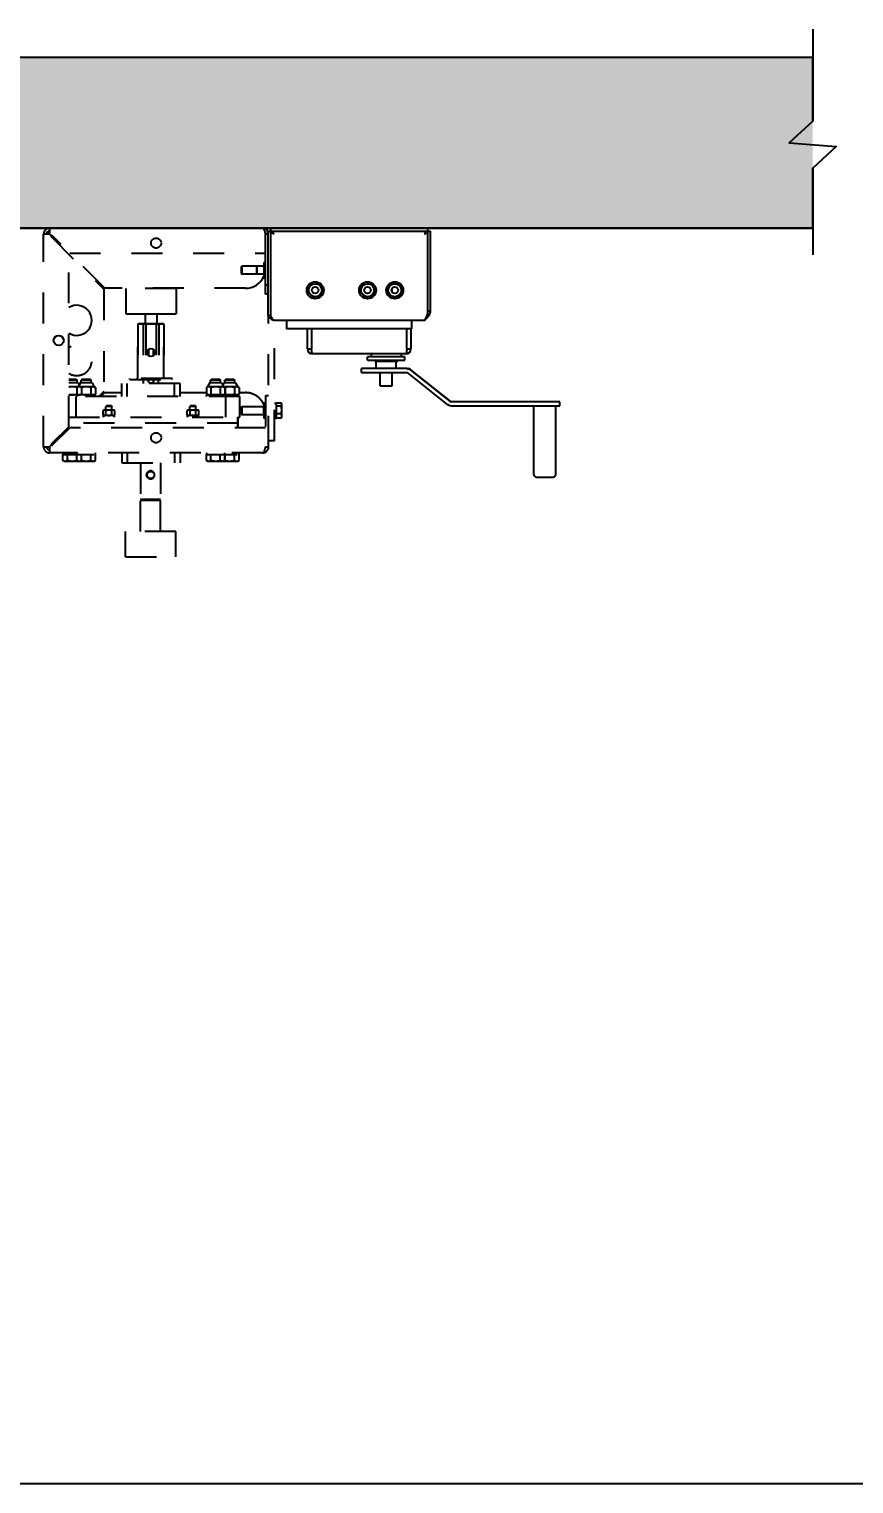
# Model space of a CAD drawing. Header units: millimetres. Extents: x 11802 to 19889, y -472 to 9054.
# Drawn here: x 14244 to 15066, y -472 to 978 of the extents above; entities that cross this region are included whole.
import ezdxf

# ---------------------------------------------------------------- set-up
doc = ezdxf.new("R2010")
doc.units = ezdxf.units.MM
doc.header["$LTSCALE"] = 307.34
doc.header["$PDMODE"] = 3
doc.header["$PDSIZE"] = 8
doc.linetypes.add('DOT', pattern=[0.2, 0.1, -0.1])
doc.layers.get('0').update_dxf_attribs({"linetype": 'CONTINUOUS'})
doc.layers.get('Defpoints').update_dxf_attribs({"linetype": 'CONTINUOUS'})
doc.styles.get("Standard").update_dxf_attribs({"font": 'calibri.ttf'})
doc.dimstyles.get("Standard").update_dxf_attribs({"dimtxt": 35, "dimasz": 35, "dimexe": 1.5, "dimexo": 1, "dimtad": 1, "dimdsep": 46, "dimtxsty": 'Standard', "dimblk": '_FILLED', "dimblk1": '_FILLED', "dimblk2": '_FILLED', "dimcen": 0.09, "dimazin": 2, "dimtol": 1, "dimtp": 0.01, "dimtm": 0.01, "dimtfac": 1, "dimtofl": 0, "dimtmove": 0, "dimatfit": 3, "dimldrblk": '_FILLED', "dimfxl": 1, "dimtolj": 1, "dimarcsym": 0})

# ---------------------------------------------------------------- blocks, each defined once
blk = doc.blocks.new('_FILLED')
at = {"color": 0, "linetype": 'ByBlock'}
blk.add_solid([(0, 0), (-1, 0.214), (-1, -0.214)], dxfattribs=at)
blk = doc.blocks.new('*D386')
at = {"color": 0, "linetype": 'Continuous', "lineweight": -2}
for p, q in [((15023.6, 779.7), (14180.6, 779.7)), ((14182.1, 729.7), (14182.1, 563.8)), ((14182.1, -34.8), (14182.1, 515.9)), ((14061.6, -84.8), (14183.6, -84.8))]:
    blk.add_line(p, q, dxfattribs=at)
at = {"layer": 'Defpoints', "color": 0}
for p in [(15024.6, 779.7), (14060.6, -84.8), (14182.1, -84.8)]:
    blk.add_point(p, dxfattribs=at)
at = {"color": 0, "linetype": 'ByBlock', "lineweight": -2, "xscale": 50, "yscale": 50, "zscale": 50}
for p, rotation in [((14182.1, 779.7), 90), ((14182.1, -84.8), 270)]:
    blk.add_blockref('_FILLED', p, dxfattribs=dict(at, rotation=rotation))
at = {"color": 0, "lineweight": 30, "insert": (14182.1, 563.1), "char_height": 35, "attachment_point": 2, "line_spacing_factor": 0.9}
blk.add_mtext('\\A1;\\A1;864', dxfattribs=at)

msp = doc.modelspace()

# ---------------------------------------------------------------- hatches: boundary and pattern name
h = msp.add_hatch()
h.set_pattern_fill('AR-SAND', color=256)
h.set_pattern_definition([(37.5, (5649.886, 449.44), (-1.60003, 48.94132), [0, -38.608, 0, -43.18, 0, -41.275]), (7.5, (5649.886, 449.44), (44.95233, 71.6825), [0, -20.828, 0, -34.798, 0, -13.335]), (327.5, (5618.644, 449.44), (79.09924, 0.14372), [0, -12.7, 0, -45.72, 0, -59.69]), (317.5, (5618.644, 449.44), (76.35565, 22.29293), [0, -6.35, 0, -29.972, 0, -34.29])])
edge = h.paths.add_edge_path()
edge.add_line((12455.10362, 779.67074), (15024.60362, 779.67074))
edge.add_line((15024.60362, 779.67074), (15024.60362, 949.67074))
edge.add_line((12455.10362, 949.67074), (12455.10362, 779.67074))
edge.add_line((15024.60362, 949.67074), (12455.10362, 949.67074))

# ---------------------------------------------------------------- linework, layer by layer
for p, q in [((15024.60362, 977.88925), (15024.60362, 907.88925)), ((15024.60362, 949.67074), (12024.60362, 949.67074)), ((15024.60362, 886.2299), (15024.60362, 949.67074)), ((15024.60362, 779.67074), (15024.60362, 839.2299)), ((19888.68567, -471.66905), (11802.35885, -471.66905))]:
    msp.add_line(p, q)
at = {"linetype": 'ByBlock'}
msp.add_line((15024.60362, 839.2299), (15024.60362, 779.67074), dxfattribs=at)
at = {"linetype": 'Continuous'}
for p, q in [((15024.60362, 779.67074), (12024.60362, 779.67074)), ((15024.60362, 779.67074), (12025.60362, 779.67074)), ((12150.60362, 779.67074), (15023.60362, 779.67074)), ((14264.892, 773.67074), (14258.892, 773.67074)), ((14262.07556, 774.67074), (14264.892, 774.67074)), ((14264.892, 779.67074), (14264.892, 773.67074)), ((14264.892, 773.67074), (14266.71906, 771.84368)), ((14482.20362, 773.67074), (14479.892, 773.67074)), ((14479.892, 713.62116), (14479.892, 773.67074)), ((14482.20362, 776.67074), (14644.20362, 776.67074)), ((14482.20362, 776.67074), (14482.20362, 692.63227)), ((14485.20362, 692.63227), (14485.20362, 779.67074)), ((14641.20362, 779.67074), (14641.20362, 697.05255)), ((14644.20362, 697.05255), (14644.20362, 776.67074)), ((14455.692, 741.07074), (14456.292, 741.67074)), ((14455.692, 741.07074), (14455.692, 734.27074)), ((14478.092, 741.67074), (14456.292, 741.67074)), ((14456.292, 741.67074), (14456.292, 733.67074)), ((14470.692, 741.07074), (14471.292, 741.67074)), ((14470.692, 741.07074), (14470.692, 734.27074)), ((14471.292, 741.67074), (14471.292, 733.67074)), ((14478.092, 745.17074), (14479.892, 745.17074)), ((14478.092, 745.17074), (14478.092, 730.17074)), ((14455.692, 734.27074), (14456.292, 733.67074)), ((14478.092, 733.67074), (14456.292, 733.67074)), ((14470.692, 734.27074), (14471.292, 733.67074)), ((14478.092, 730.17074), (14479.892, 730.17074)), ((14602.00362, 721.42351), (14608.50362, 725.17629)), ((14608.50362, 725.17629), (14615.00362, 721.42351)), ((14482.20362, 722.67074), (14479.892, 722.67074)), ((14482.20362, 713.62116), (14479.892, 713.62116)), ((14521.82885, 716.99167), (14524.97814, 723.80454)), ((14526.15433, 710.85786), (14521.82885, 716.99167)), ((14524.97814, 723.80454), (14532.45291, 724.48361)), ((14533.6291, 711.53693), (14526.15433, 710.85786)), ((14532.45291, 724.48361), (14536.77839, 718.34981)), ((14536.77839, 718.34981), (14533.6291, 711.53693)), ((14573.94306, 716.99167), (14577.09235, 723.80454)), ((14578.26853, 710.85786), (14573.94306, 716.99167)), ((14577.09235, 723.80454), (14584.56712, 724.48361)), ((14585.7433, 711.53693), (14578.26853, 710.85786)), ((14584.56712, 724.48361), (14588.8926, 718.34981)), ((14588.8926, 718.34981), (14585.7433, 711.53693)), ((14602.00362, 713.91796), (14602.00362, 721.42351)), ((14608.50362, 710.16518), (14602.00362, 713.91796)), ((14605.95362, 715.5544), (14605.95362, 719.78694)), ((14615.00362, 713.91796), (14608.50362, 710.16518)), ((14615.00362, 721.42351), (14615.00362, 713.91796)), ((14641.20362, 697.05255), (14644.20362, 697.05255)), ((14340.72844, 694.27074), (14390.72844, 694.27074)), ((14353.22844, 684.27074), (14352.72844, 683.77074)), ((14378.72844, 683.77074), (14352.72844, 683.77074)), ((14353.30509, 684.27074), (14352.82027, 683.77074)), ((14378.22844, 684.27074), (14353.22844, 684.27074)), ((14359.97844, 694.27074), (14359.97844, 684.27074)), ((14371.47844, 694.27074), (14371.47844, 684.27074)), ((14378.1518, 684.27074), (14378.63662, 683.77074)), ((14378.22844, 684.27074), (14378.72844, 683.77074)), ((14482.20362, 692.63227), (14485.20362, 692.63227)), ((14638.20362, 687.67074), (14488.20362, 687.67074)), ((14500.80362, 687.67074), (14500.80362, 679.17074)), ((14625.60362, 679.17074), (14625.60362, 687.67074)), ((14625.60362, 679.17074), (14500.80362, 679.17074)), ((14521.60362, 659.17074), (14521.60362, 679.17074)), ((14525.60645, 679.17074), (14525.60645, 659.17074)), ((14620.60079, 659.17074), (14620.60079, 679.17074)), ((14624.60362, 679.17074), (14624.60362, 659.17074)), ((14363.2424, 658.78235), (14363.2424, 652.56)), ((14363.24714, 652.55655), (14363.24714, 658.78577)), ((14368.24713, 652.5827), (14368.24713, 658.75772)), ((14521.60362, 659.17074), (14525.60362, 659.17074)), ((14525.61156, 659.13083), (14525.60645, 659.17074)), ((14619.60362, 654.17074), (14526.60362, 654.17074)), ((14584.95362, 654.17074), (14584.95362, 651.17074)), ((14614.95362, 654.17074), (14614.95362, 651.17074)), ((14620.60079, 659.17074), (14620.59572, 659.1308)), ((14620.60362, 659.17074), (14624.60362, 659.17074)), ((14620.74942, 639.57074), (14575.34116, 639.57074)), ((14575.34116, 635.57074), (14575.34116, 639.57074)), ((14618.45362, 651.17074), (14581.45362, 651.17074)), ((14581.45362, 648.17074), (14581.45362, 651.17074)), ((14581.45362, 648.17074), (14618.45362, 648.17074)), ((14588.56996, 646.97074), (14588.56996, 648.17074)), ((14588.56996, 646.97074), (14598.48798, 646.97074)), ((14609.95362, 646.57074), (14589.95362, 646.57074)), ((14589.95362, 639.57074), (14589.95362, 646.57074)), ((14590.45362, 646.57074), (14590.45362, 646.97074)), ((14594.32143, 646.97074), (14594.32143, 648.17074)), ((14598.07973, 648.17074), (14598.07973, 646.97074)), ((14598.48798, 646.97074), (14598.48798, 648.17074)), ((14599.0745, 646.97074), (14599.0745, 648.17074)), ((14599.0745, 646.97074), (14611.46996, 646.97074)), ((14609.45362, 646.57074), (14609.45362, 646.97074)), ((14609.95362, 639.57074), (14609.95362, 646.57074)), ((14611.46996, 646.97074), (14611.46996, 648.17074)), ((14618.45362, 648.17074), (14618.45362, 651.17074)), ((14623.86179, 638.48327), (14663.68387, 606.78823)), ((14664.38218, 606.78823), (14624.5601, 638.48327)), ((14575.34116, 635.57074), (14620.74942, 635.57074)), ((14593.95362, 622.57074), (14593.95362, 635.57074)), ((14605.95362, 622.57074), (14605.95362, 635.57074)), ((14661.19398, 603.6582), (14621.37189, 635.35324)), ((14593.95362, 622.57074), (14605.95362, 622.57074)), ((14772.8837, 606.57074), (14664.30634, 606.57074)), ((14664.30634, 602.57074), (14772.8837, 602.57074)), ((14746.8837, 534.17074), (14746.8837, 602.57074)), ((14768.8837, 534.17074), (14768.8837, 602.57074)), ((14772.8837, 602.57074), (14772.8837, 606.57074)), ((14749.4837, 531.57074), (14766.2837, 531.57074))]:
    msp.add_line(p, q, dxfattribs=at)
at = {"linetype": 'DOT'}
for p, q in [((14258.892, 561.67074), (14258.892, 773.67074)), ((14266.71906, 770.78302), (14318.892, 718.61008)), ((14319.95266, 719.67074), (14267.77972, 771.84368)), ((14284.95266, 754.67074), (14479.892, 754.67074)), ((14283.892, 581.7314), (14283.892, 753.61008)), ((14318.892, 718.61008), (14318.892, 616.7314)), ((14459.892, 719.67074), (14319.95266, 719.67074)), ((14390.72844, 719.27074), (14340.72844, 719.27074)), ((14340.72844, 719.27074), (14340.72844, 694.27074)), ((14390.72844, 719.27074), (14390.72844, 694.27074)), ((14352.72844, 630.17074), (14352.72844, 683.77074)), ((14352.82027, 683.77074), (14352.82027, 630.17074)), ((14357.93862, 683.77074), (14357.93862, 630.17074)), ((14360.6101, 683.77074), (14360.6101, 630.17074)), ((14370.84679, 683.77074), (14370.84679, 630.17074)), ((14373.51827, 683.77074), (14373.51827, 630.17074)), ((14378.63662, 683.77074), (14378.63662, 630.17074)), ((14378.72844, 630.17074), (14378.72844, 683.77074)), ((14482.892, 561.67074), (14482.892, 691.13772)), ((14488.892, 567.67074), (14488.892, 687.67074)), ((14291.63476, 628.87074), (14283.892, 628.87074)), ((14292.38476, 628.12074), (14283.892, 628.12074)), ((14293.13309, 625.37074), (14283.892, 625.37074)), ((14291.63476, 628.87074), (14292.38476, 628.12074)), ((14292.38476, 625.37074), (14292.38476, 628.12074)), ((14293.13309, 625.37074), (14294.36604, 623.23521)), ((14295.59899, 625.37074), (14293.34732, 621.47074)), ((14307.09565, 625.37074), (14295.59899, 625.37074)), ((14297.09732, 628.87074), (14296.34732, 628.12074)), ((14306.34732, 628.12074), (14296.34732, 628.12074)), ((14296.34732, 625.37074), (14296.34732, 628.12074)), ((14305.59732, 628.87074), (14297.09732, 628.87074)), ((14305.59732, 628.87074), (14306.34732, 628.12074)), ((14306.34732, 625.37074), (14306.34732, 628.12074)), ((14307.09565, 625.37074), (14309.34732, 621.47074)), ((14394.84147, 624.67074), (14336.84148, 624.67074)), ((14336.84148, 611.67074), (14336.84148, 624.67074)), ((14342.22845, 611.67074), (14342.22845, 624.67074)), ((14386.72844, 629.87074), (14344.72844, 629.87074)), ((14344.72844, 628.67074), (14344.72844, 629.87074)), ((14344.72844, 628.67074), (14386.72844, 628.67074)), ((14352.82027, 630.17074), (14351.92977, 630.17074)), ((14351.92977, 629.87074), (14351.92977, 630.17074)), ((14357.93862, 630.17074), (14360.6101, 630.17074)), ((14358.22844, 624.67074), (14358.22844, 628.67074)), ((14358.82911, 629.87074), (14358.82911, 630.17074)), ((14363.2424, 628.67074), (14363.2424, 627.47074)), ((14368.23726, 627.47074), (14368.23726, 628.67074)), ((14368.24239, 627.47074), (14368.24239, 628.67074)), ((14370.84679, 630.17074), (14373.51827, 630.17074)), ((14372.62778, 629.87074), (14372.62778, 630.17074)), ((14373.22844, 624.67074), (14373.22844, 628.67074)), ((14379.52712, 630.17074), (14378.63662, 630.17074)), ((14379.52712, 629.87074), (14379.52712, 630.17074)), ((14386.72844, 628.67074), (14386.72844, 629.87074)), ((14389.22844, 611.67074), (14389.22844, 624.67074)), ((14394.84147, 611.67074), (14394.84147, 624.67074)), ((14424.395, 625.37074), (14422.14333, 621.47074)), ((14435.89167, 625.37074), (14424.395, 625.37074)), ((14425.89333, 628.87074), (14425.14333, 628.12074)), ((14435.14333, 628.12074), (14425.14333, 628.12074)), ((14425.14333, 625.37074), (14425.14333, 628.12074)), ((14434.39333, 628.87074), (14425.89333, 628.87074)), ((14434.39333, 628.87074), (14435.14333, 628.12074)), ((14435.14333, 625.37074), (14435.14333, 628.12074)), ((14435.89167, 625.37074), (14438.14333, 621.47074)), ((14438.43243, 625.37074), (14437.16205, 623.17037)), ((14449.92909, 625.37074), (14438.43243, 625.37074)), ((14439.93076, 628.87074), (14439.18076, 628.12074)), ((14449.18076, 628.12074), (14439.18076, 628.12074)), ((14439.18076, 625.37074), (14439.18076, 628.12074)), ((14448.43076, 628.87074), (14439.93076, 628.87074)), ((14448.43076, 628.87074), (14449.18076, 628.12074)), ((14449.18076, 625.37074), (14449.18076, 628.12074)), ((14449.92909, 625.37074), (14452.18076, 621.47074)), ((14309.34732, 621.47074), (14283.892, 621.47074)), ((14310.34731, 613.47074), (14283.892, 613.47074)), ((14454.28076, 611.67074), (14283.892, 611.67074)), ((14291.24732, 591.17074), (14291.24732, 611.67074)), ((14292.00356, 620.7562), (14292.00356, 614.18527)), ((14293.34732, 621.47074), (14292.10972, 620.7562)), ((14292.10972, 620.7562), (14292.10972, 614.18527)), ((14293.34732, 613.47074), (14292.10972, 614.18527)), ((14292.34733, 611.67074), (14292.34733, 613.47074)), ((14296.72852, 620.7562), (14296.72852, 614.18527)), ((14305.96612, 620.7562), (14305.96612, 614.18527)), ((14309.34732, 621.47074), (14310.58492, 620.7562)), ((14309.34732, 613.47074), (14310.58492, 614.18527)), ((14310.34731, 611.67074), (14310.34731, 613.47074)), ((14310.58492, 620.7562), (14310.58492, 614.18527)), ((14318.892, 616.7314), (14313.83134, 611.67074)), ((14315.95266, 611.67074), (14319.95266, 615.67074)), ((14319.95266, 615.67074), (14336.84148, 615.67074)), ((14394.84147, 615.67074), (14420.90573, 615.67074)), ((14422.14333, 621.47074), (14420.90573, 620.7562)), ((14420.90573, 620.7562), (14420.90573, 614.18527)), ((14422.14333, 613.47074), (14420.90573, 614.18527)), ((14453.18076, 613.47074), (14421.14333, 613.47074)), ((14421.14333, 611.67074), (14421.14333, 613.47074)), ((14452.18076, 621.47074), (14422.14333, 621.47074)), ((14425.52453, 620.7562), (14425.52453, 614.18527)), ((14434.76213, 620.7562), (14434.76213, 614.18527)), ((14438.14333, 621.47074), (14439.38094, 620.7562)), ((14438.14333, 613.47074), (14439.38094, 614.18527)), ((14439.14333, 611.67074), (14439.14333, 613.47074)), ((14439.38094, 620.7562), (14439.38094, 614.18527)), ((14439.56196, 620.7562), (14439.56196, 614.18527)), ((14440.24333, 591.17074), (14440.24333, 611.67074)), ((14448.79956, 620.7562), (14448.79956, 614.18527)), ((14452.18076, 621.47074), (14453.41836, 620.7562)), ((14452.18076, 613.47074), (14453.41836, 614.18527)), ((14453.18076, 611.67074), (14453.18076, 613.47074)), ((14453.41836, 620.7562), (14453.41836, 614.18527)), ((14453.41836, 615.67074), (14459.892, 615.67074)), ((14454.28076, 591.17074), (14454.28076, 611.67074)), ((14479.892, 612.67074), (14482.892, 612.67074)), ((14479.892, 612.67074), (14479.892, 561.67074)), ((14318.85764, 598.17074), (14318.08415, 597.72415)), ((14318.09083, 597.72768), (14318.08415, 597.72415)), ((14318.08415, 593.41732), (14318.08415, 597.72415)), ((14328.85764, 598.17074), (14318.85765, 598.17074)), ((14321.35764, 602.37074), (14320.85764, 601.87074)), ((14326.85764, 601.87074), (14320.85764, 601.87074)), ((14320.85764, 598.17074), (14320.85764, 601.87074)), ((14320.98076, 593.41732), (14320.98076, 597.72415)), ((14326.35764, 602.37074), (14321.35764, 602.37074)), ((14326.35764, 602.37074), (14326.85764, 601.87074)), ((14326.75425, 593.41732), (14326.75425, 597.72415)), ((14326.85764, 598.17074), (14326.85764, 601.87074)), ((14329.63113, 597.72415), (14328.85764, 598.17074)), ((14329.63113, 593.41732), (14329.63113, 597.72415)), ((14402.59235, 598.17074), (14401.81886, 597.72415)), ((14401.82555, 597.72768), (14401.81886, 597.72415)), ((14401.81886, 593.41732), (14401.81886, 597.72415)), ((14412.59235, 598.17074), (14402.59236, 598.17074)), ((14405.09235, 602.37074), (14404.59235, 601.87074)), ((14410.59235, 601.87074), (14404.59235, 601.87074)), ((14404.59235, 598.17074), (14404.59235, 601.87074)), ((14404.71547, 593.41732), (14404.71547, 597.72415)), ((14410.09235, 602.37074), (14405.09235, 602.37074)), ((14410.09235, 602.37074), (14410.59235, 601.87074)), ((14410.48896, 593.41732), (14410.48896, 597.72415)), ((14410.59235, 598.17074), (14410.59235, 601.87074)), ((14413.36584, 597.72415), (14412.59235, 598.17074)), ((14413.36584, 593.41732), (14413.36584, 597.72415)), ((14455.692, 601.07074), (14456.292, 601.67074)), ((14455.692, 601.07028), (14455.692, 594.27294)), ((14478.092, 601.67074), (14456.292, 601.67074)), ((14456.292, 601.67074), (14456.292, 593.67074)), ((14477.692, 601.66555), (14477.692, 593.67592)), ((14479.892, 605.17073), (14478.092, 605.17073)), ((14478.092, 605.17073), (14478.092, 590.17074)), ((14488.892, 605.17074), (14490.692, 605.17074)), ((14495.41144, 605.17629), (14490.692, 605.17629)), ((14490.692, 590.23323), (14490.692, 605.17629)), ((14495.41144, 605.13268), (14490.692, 605.13268)), ((14495.41144, 602.1014), (14490.692, 602.1014)), ((14495.41144, 594.63945), (14490.692, 594.63945)), ((14495.64254, 604.77599), (14495.41144, 605.13268)), ((14495.992, 604.17074), (14495.43033, 605.14358)), ((14495.992, 591.17074), (14495.992, 604.17074)), ((14283.892, 581.7314), (14266.71906, 564.55846)), ((14267.77972, 563.49779), (14284.95266, 580.67074)), ((14283.892, 591.17074), (14452.25854, 591.17074)), ((14452.33948, 585.17074), (14283.892, 585.17074)), ((14479.892, 580.67074), (14284.95266, 580.67074)), ((14318.08415, 593.41732), (14318.09083, 593.41379)), ((14318.85764, 592.97074), (14318.08415, 593.41732)), ((14329.35764, 592.97074), (14318.35764, 592.97074)), ((14318.35764, 591.17074), (14318.35764, 592.97074)), ((14328.85764, 592.97074), (14329.63113, 593.41732)), ((14329.35764, 591.17074), (14329.35764, 592.97074)), ((14401.81886, 593.41732), (14401.82555, 593.41379)), ((14402.59235, 592.97074), (14401.81886, 593.41732)), ((14413.09235, 592.97074), (14402.09235, 592.97074)), ((14402.09235, 591.17074), (14402.09235, 592.97074)), ((14412.59235, 592.97074), (14413.36584, 593.41732)), ((14413.09235, 591.17074), (14413.09235, 592.97074)), ((14452.25854, 591.17074), (14452.25854, 580.67074)), ((14452.27633, 591.17074), (14454.28076, 591.17074)), ((14452.3395, 580.67074), (14452.3395, 591.17074)), ((14455.692, 594.27074), (14455.692, 594.27294)), ((14455.692, 594.27074), (14456.292, 593.67074)), ((14478.092, 593.67074), (14456.292, 593.67074)), ((14479.892, 590.17074), (14478.092, 590.17074)), ((14488.892, 590.17074), (14490.692, 590.17074)), ((14495.41144, 590.20879), (14490.692, 590.20879)), ((14490.692, 590.16518), (14490.692, 590.20879)), ((14495.41144, 590.16518), (14490.692, 590.16518)), ((14495.64254, 590.56548), (14495.41144, 590.20879)), ((14495.992, 591.17074), (14495.43033, 590.19789)), ((14277.28476, 575.12415), (14277.28476, 573.00283)), ((14281.33134, 579.17074), (14283.45266, 579.17074)), ((14488.892, 567.67074), (14482.892, 567.67074)), ((14258.892, 561.67074), (14264.892, 561.67074)), ((14266.71906, 563.49779), (14264.892, 561.67074)), ((14264.892, 561.67074), (14264.892, 555.67074)), ((14476.892, 555.67074), (14264.892, 555.67074)), ((14278.14715, 553.87074), (14310.58492, 553.87074)), ((14278.14715, 548.18527), (14278.14715, 553.87074)), ((14278.38476, 555.67074), (14278.38476, 553.87074)), ((14282.76595, 548.18527), (14282.76595, 553.87074)), ((14292.00356, 548.18527), (14292.00356, 553.87074)), ((14292.10972, 548.18527), (14292.10972, 553.87074)), ((14292.34732, 555.67074), (14292.34732, 553.87074)), ((14296.72852, 548.18527), (14296.72852, 553.87074)), ((14305.96612, 548.18527), (14305.96612, 553.87074)), ((14310.34732, 555.67074), (14310.34732, 553.87074)), ((14310.58492, 548.18527), (14310.58492, 553.87074)), ((14336.84148, 555.67074), (14336.84148, 545.67074)), ((14342.22845, 555.67074), (14342.22845, 545.67074)), ((14389.22844, 555.67074), (14389.22844, 545.67074)), ((14394.84147, 555.67074), (14394.84147, 545.67074)), ((14420.90573, 553.87074), (14453.41836, 553.87074)), ((14420.90573, 548.18527), (14420.90573, 553.87074)), ((14421.14333, 555.67074), (14421.14333, 553.87074)), ((14425.52453, 548.18527), (14425.52453, 553.87074)), ((14434.76213, 548.18527), (14434.76213, 553.87074)), ((14439.14333, 555.67074), (14439.14333, 553.87074)), ((14439.38094, 548.18527), (14439.38094, 553.87074)), ((14439.56196, 548.18527), (14439.56196, 553.87074)), ((14448.79956, 548.18527), (14448.79956, 553.87074)), ((14453.18076, 555.67074), (14453.18076, 553.87074)), ((14453.41836, 548.18527), (14453.41836, 553.87074)), ((14479.892, 561.67074), (14482.892, 561.67074)), ((14279.38476, 547.47074), (14278.14715, 548.18527)), ((14279.38476, 547.47074), (14309.34732, 547.47074)), ((14293.34732, 547.47074), (14292.10972, 548.18527)), ((14309.34732, 547.47074), (14310.58492, 548.18527)), ((14336.84148, 545.67074), (14394.84147, 545.67074)), ((14355.47456, 545.67074), (14355.47456, 509.67074)), ((14375.37456, 545.67074), (14375.37456, 509.67074)), ((14422.14333, 547.47074), (14420.90573, 548.18527)), ((14422.14333, 547.47074), (14452.18076, 547.47074)), ((14438.14333, 547.47074), (14439.38094, 548.18527)), ((14452.18076, 547.47074), (14453.41836, 548.18527)), ((14356.42456, 509.17074), (14355.42456, 508.17074)), ((14375.42456, 508.17074), (14355.42456, 508.17074)), ((14355.42456, 477.17074), (14355.42456, 508.17074)), ((14355.47456, 509.67074), (14375.37456, 509.67074)), ((14355.97456, 509.17074), (14355.47456, 509.67074)), ((14355.97456, 509.17074), (14374.87456, 509.17074)), ((14374.42456, 509.17074), (14375.42456, 508.17074)), ((14374.87456, 509.17074), (14375.37456, 509.67074)), ((14375.42456, 477.17074), (14375.42456, 508.17074)), ((14390.42456, 477.17074), (14340.42456, 477.17074)), ((14340.42456, 452.17074), (14340.42456, 477.17074)), ((14390.42456, 452.17074), (14390.42456, 477.17074)), ((14340.42456, 452.17074), (14390.42456, 452.17074))]:
    msp.add_line(p, q, dxfattribs=at)
msp.add_lwpolyline([(15024.60362, 931.22258), (15024.60362, 886.2299), (15001.11702, 864.45339), (15048.09022, 861.00641), (15024.60362, 839.2299), (15024.60362, 752.88239)])
for centre, radius in [((14370.892, 764.67074), 5), ((14370.892, 570.67074), 5), ((14365.46126, 533.67072), 3.50001)]:
    msp.add_circle(centre, radius, dxfattribs=at)
at = {"linetype": 'Continuous'}
for centre, radius in [((14529.30362, 717.67074), 8.5), ((14581.41783, 717.67074), 8.5), ((14608.50362, 717.67074), 8.5), ((14529.30362, 717.67074), 6.49675), ((14529.30362, 717.67074), 3.3235), ((14581.41783, 717.67074), 6.49675), ((14581.41783, 717.67074), 3.3235), ((14608.50362, 717.67074), 6.49675), ((14608.50362, 717.67074), 3.3235), ((14273.892, 667.67074), 5), ((14365.72844, 655.67074), 4)]:
    msp.add_circle(centre, radius, dxfattribs=at)
for centre, radius, start, end in [((14264.892, 773.67074), 6, 90, 180), ((14264.892, 773.67074), 3, 90, 180), ((14476.892, 773.67074), 6, 26.3368542, 90), ((14476.892, 773.67074), 3, 0, 32.10455518), ((14459.892, 739.67074), 20, 270, 335.85972177), ((14291.892, 687.67074), 15, 237.52519026, 122.47529182), ((14483.68238, 658.52572), 125.63478, 168.17521267, 168.40808325), ((14247.77485, 658.52579), 125.63443, 11.59191753, 11.82478811), ((14526.60362, 659.17074), 5, 180, 270), ((14619.60362, 659.17074), 5, 270, 0), ((14665.00682, 607.57374), 1.00359, 231.50843906, 244.29560926), ((14749.4837, 534.17074), 2.6, 180, 270), ((14766.2837, 534.17074), 2.6, 270, 0)]:
    msp.add_arc(centre, radius, start, end, dxfattribs=at)
at = {"linetype": 'DOT'}
for centre, radius, start, end in [((14291.892, 647.67074), 15, 237.52519026, 122.47529182), ((14296.01915, 613.80176), 8.03053, 119.32556352, 120.00271148), ((14296.01917, 621.13974), 8.03055, 239.99728825, 240.6744543), ((14459.892, 595.67074), 20, 24.14027823, 90), ((14489.69187, 601.874), 6.60445, 29.65921972, 30.00070262), ((14490.1188, 602.11467), 6.11435, 27.73932352, 29.67909312), ((14489.68984, 593.46865), 6.60679, 329.99929629, 330.34067363), ((14490.11743, 593.22759), 6.11593, 330.32079653, 332.25886755), ((14264.892, 561.67074), 6, 180, 270), ((14264.892, 561.67074), 3, 180, 270), ((14476.892, 561.67074), 6, 270, 0), ((14476.892, 561.67074), 3, 327.89544398, 0), ((14296.02031, 555.14171), 8.03283, 239.99723047, 240.67990865), ((14365.46032, 533.67076), 4.00002, 270.00042783, 268.90399222), ((14435.61306, 555.02272), 7.89585, 298.8256903, 300.00812959), ((14365.46031, 533.65633), 3.98559, 268.90011677, 269.99973104)]:
    msp.add_arc(centre, radius, start, end, dxfattribs=at)
at = {"linetype": 'Continuous'}
for points in [[(14266.71906, 771.84368), (14266.58055, 771.70461), (14266.41822, 771.31335), (14266.58056, 770.92209), (14266.71906, 770.78302)], [(14267.77972, 771.84368), (14267.64065, 771.98218), (14267.24939, 772.14452), (14266.85813, 771.98218), (14266.71906, 771.84368)], [(14479.38524, 775.24415), (14479.55783, 774.72088), (14479.72487, 774.19578), (14479.892, 773.67074)], [(14358.31982, 684.27074), (14358.19286, 684.10398), (14358.06579, 683.93732), (14357.93862, 683.77074)], [(14373.13707, 684.27074), (14373.26403, 684.10398), (14373.3911, 683.93732), (14373.51827, 683.77074)], [(14620.74942, 639.57074), (14621.84838, 639.57074), (14623.00193, 639.16764), (14623.86179, 638.48327)], [(14624.5601, 638.48327), (14623.70025, 639.16764), (14622.5467, 639.57074), (14621.44774, 639.57074)], [(14621.37189, 635.35324), (14621.19992, 635.49012), (14620.96921, 635.57074), (14620.74942, 635.57074)], [(14664.30634, 602.57074), (14663.20738, 602.57074), (14662.05383, 602.97383), (14661.19398, 603.6582)], [(14663.68387, 606.78823), (14663.85584, 606.65135), (14664.08655, 606.57074), (14664.30634, 606.57074)], [(14665.00466, 606.57074), (14664.85658, 606.57074), (14664.70497, 606.60527), (14664.57153, 606.66946)]]:
    msp.add_open_spline(points, degree=3, dxfattribs=at)
for points, knots in [([(14476.892, 779.67074), (14477.12505, 779.67074), (14477.6803, 779.28849), (14478.52835, 777.77478), (14479.02731, 776.32931), (14479.38524, 775.24415)], [0, 0, 0, 0, 0.1335362691, 0.3452528498, 1, 1, 1, 1]), ([(14485.99967, 776.41389), (14485.9355, 776.45471), (14485.69177, 776.59352), (14485.40843, 776.67074), (14485.20362, 776.67074)], [0, 0, 0, 0, 0.2707846393, 1, 1, 1, 1]), ([(14485.20362, 776.67074), (14485.20362, 776.09125), (14485.94127, 775.2142), (14487.08095, 774.38862), (14487.81799, 773.91624), (14488.20362, 773.67074)], [0, 0, 0, 0, 0.4007109821, 0.6838875823, 1, 1, 1, 1]), ([(14488.20362, 773.67074), (14487.85042, 774.22553), (14487.22388, 775.2129), (14486.43888, 776.13451), (14485.99967, 776.41389)], [0, 0, 0, 0, 0.5581981606, 1, 1, 1, 1]), ([(14638.20362, 773.67074), (14638.58925, 773.91624), (14639.32629, 774.38862), (14640.46596, 775.2142), (14641.20362, 776.09125), (14641.20362, 776.67074)], [0, 0, 0, 0, 0.3161124191, 0.5992890194, 1, 1, 1, 1]), ([(14640.40757, 776.41389), (14639.96836, 776.13451), (14639.18335, 775.2129), (14638.55681, 774.22553), (14638.20362, 773.67074)], [0, 0, 0, 0, 0.4418018367, 1, 1, 1, 1]), ([(14641.20362, 776.67074), (14640.99881, 776.67074), (14640.71547, 776.59352), (14640.47174, 776.45471), (14640.40757, 776.41389)], [0, 0, 0, 0, 0.7292153639, 1, 1, 1, 1]), ([(14638.20362, 687.67074), (14638.97905, 688.44263), (14640.47551, 689.93068), (14642.44093, 692.21055), (14643.83856, 694.5575), (14644.20362, 696.25601), (14644.20362, 697.05255)], [0, 0, 0, 0, 0.2878852877, 0.5552022893, 0.7904152245, 1, 1, 1, 1]), ([(14641.20362, 697.05255), (14641.20362, 695.46172), (14640.47723, 692.15303), (14638.97388, 689.20424), (14638.20362, 687.67074)], [0, 0, 0, 0, 0.4810614379, 1, 1, 1, 1]), ([(14482.20362, 692.63227), (14482.20362, 691.61889), (14483.78068, 690.16555), (14485.96343, 688.85449), (14487.43382, 688.07599), (14488.20362, 687.67074)], [0, 0, 0, 0, 0.3820235443, 0.6720465927, 1, 1, 1, 1]), ([(14488.20362, 687.67074), (14487.45434, 688.45963), (14486.07419, 689.83924), (14485.20362, 691.755), (14485.20362, 692.63227)], [0, 0, 0, 0, 0.5536157708, 1, 1, 1, 1]), ([(14526.60362, 654.17074), (14526.55153, 654.17074), (14526.43275, 654.3123), (14526.33689, 654.59426), (14526.21273, 655.0558), (14526.04314, 655.94616), (14525.84051, 657.32534), (14525.69202, 658.49674), (14525.61152, 659.13079)], [0, 0, 0, 0, 0.0305717062, 0.090788664, 0.1835346058, 0.3064646548, 0.6248698097, 1, 1, 1, 1]), ([(14620.59572, 659.1308), (14620.51522, 658.49679), (14620.36674, 657.32543), (14620.16411, 655.94627), (14619.99453, 655.05588), (14619.87036, 654.59431), (14619.7745, 654.31232), (14619.65571, 654.17074), (14619.60362, 654.17074)], [0, 0, 0, 0, 0.3751078886, 0.6935149895, 0.816449446, 0.9092017173, 0.9694263076, 1, 1, 1, 1])]:
    msp.add_open_spline(points, degree=3, knots=knots, dxfattribs=at)
at = {"linetype": 'DOT'}
for points, knots in [([(14365.74324, 624.97074), (14365.1052, 624.97073), (14363.77624, 625.50416), (14363.2424, 626.83299), (14363.2424, 627.47074)], [0, 0, 0, 0, 0.5001177127, 1, 1, 1, 1]), ([(14368.23726, 627.47074), (14368.23726, 626.83293), (14367.70388, 625.50412), (14366.37507, 624.97074), (14365.73726, 624.97074)], [0, 0, 0, 0, 0.5000002828, 1, 1, 1, 1]), ([(14368.24239, 627.47074), (14368.24239, 626.8331), (14367.70976, 625.50432), (14366.38103, 624.97074), (14365.74324, 624.97074)], [0, 0, 0, 0, 0.4999414709, 1, 1, 1, 1]), ([(14292.00356, 620.7562), (14291.25311, 620.97284), (14289.72959, 621.33434), (14288.16553, 621.47074), (14287.38476, 621.47074)], [0, 0, 0, 0, 0.5001037602, 1, 1, 1, 1]), ([(14287.38476, 613.47074), (14288.16553, 613.47074), (14289.72959, 613.60714), (14291.25311, 613.96863), (14292.00356, 614.18527)], [0, 0, 0, 0, 0.499896313, 1, 1, 1, 1]), ([(14292.7415, 621.12709), (14292.68617, 621.10372), (14292.46314, 621.00521), (14292.24621, 620.89315), (14292.08603, 620.80318)], [0, 0, 0, 0, 0.2463770707, 1, 1, 1, 1]), ([(14292.08603, 614.13829), (14292.13995, 614.10801), (14292.35387, 613.99116), (14292.57385, 613.88517), (14292.74144, 613.81441)], [0, 0, 0, 0, 0.2537006725, 1, 1, 1, 1]), ([(14294.41912, 621.47074), (14294.02479, 621.47074), (14293.20895, 621.32311), (14292.47223, 620.9655), (14292.10972, 620.7562)], [0, 0, 0, 0, 0.4850694489, 1, 1, 1, 1]), ([(14292.10972, 614.18527), (14292.47223, 613.97597), (14293.20895, 613.61836), (14294.02479, 613.47074), (14294.41912, 613.47074)], [0, 0, 0, 0, 0.5149306234, 1, 1, 1, 1]), ([(14296.72852, 620.7562), (14296.366, 620.9655), (14295.62929, 621.32311), (14294.81344, 621.47074), (14294.41912, 621.47074)], [0, 0, 0, 0, 0.51493062, 1, 1, 1, 1]), ([(14294.41912, 613.47074), (14294.81344, 613.47074), (14295.62929, 613.61836), (14296.366, 613.97597), (14296.72852, 614.18527)], [0, 0, 0, 0, 0.4850694521, 1, 1, 1, 1]), ([(14301.34732, 621.47074), (14300.56655, 621.47074), (14299.00248, 621.33434), (14297.47897, 620.97284), (14296.72852, 620.7562)], [0, 0, 0, 0, 0.4998963113, 1, 1, 1, 1]), ([(14296.72852, 614.18527), (14297.47897, 613.96863), (14299.00248, 613.60714), (14300.56655, 613.47074), (14301.34732, 613.47074)], [0, 0, 0, 0, 0.5001037622, 1, 1, 1, 1]), ([(14305.96612, 620.7562), (14305.21567, 620.97284), (14303.69216, 621.33434), (14302.12809, 621.47074), (14301.34732, 621.47074)], [0, 0, 0, 0, 0.5001037602, 1, 1, 1, 1]), ([(14301.34732, 613.47074), (14302.12809, 613.47074), (14303.69216, 613.60714), (14305.21567, 613.96863), (14305.96612, 614.18527)], [0, 0, 0, 0, 0.499896313, 1, 1, 1, 1]), ([(14308.27552, 621.47074), (14307.8812, 621.47074), (14307.06535, 621.32311), (14306.32864, 620.9655), (14305.96612, 620.7562)], [0, 0, 0, 0, 0.4850694489, 1, 1, 1, 1]), ([(14305.96612, 614.18527), (14306.32864, 613.97597), (14307.06535, 613.61836), (14307.8812, 613.47074), (14308.27552, 613.47074)], [0, 0, 0, 0, 0.5149306234, 1, 1, 1, 1]), ([(14310.58492, 620.7562), (14310.22241, 620.9655), (14309.48569, 621.32311), (14308.66985, 621.47074), (14308.27552, 621.47074)], [0, 0, 0, 0, 0.51493062, 1, 1, 1, 1]), ([(14308.27552, 613.47074), (14308.66985, 613.47074), (14309.48569, 613.61836), (14310.22241, 613.97597), (14310.58492, 614.18527)], [0, 0, 0, 0, 0.4850694521, 1, 1, 1, 1]), ([(14423.21513, 621.47074), (14422.8208, 621.47074), (14422.00496, 621.32311), (14421.26825, 620.9655), (14420.90573, 620.7562)], [0, 0, 0, 0, 0.4850694489, 1, 1, 1, 1]), ([(14420.90573, 614.18527), (14421.26825, 613.97597), (14422.00496, 613.61836), (14422.8208, 613.47074), (14423.21513, 613.47074)], [0, 0, 0, 0, 0.5149306234, 1, 1, 1, 1]), ([(14425.52453, 620.7562), (14425.16201, 620.9655), (14424.4253, 621.32311), (14423.60945, 621.47074), (14423.21513, 621.47074)], [0, 0, 0, 0, 0.51493062, 1, 1, 1, 1]), ([(14423.21513, 613.47074), (14423.60945, 613.47074), (14424.4253, 613.61836), (14425.16201, 613.97597), (14425.52453, 614.18527)], [0, 0, 0, 0, 0.4850694521, 1, 1, 1, 1]), ([(14430.14333, 621.47074), (14429.36256, 621.47074), (14427.79849, 621.33434), (14426.27498, 620.97284), (14425.52453, 620.7562)], [0, 0, 0, 0, 0.4998963113, 1, 1, 1, 1]), ([(14425.52453, 614.18527), (14426.27335, 613.9691), (14427.7935, 613.60824), (14429.35406, 613.47132), (14430.13313, 613.47074)], [0, 0, 0, 0, 0.5001029304, 1, 1, 1, 1]), ([(14434.76213, 620.7562), (14434.01168, 620.97284), (14432.48817, 621.33434), (14430.9241, 621.47074), (14430.14333, 621.47074)], [0, 0, 0, 0, 0.5001037602, 1, 1, 1, 1]), ([(14430.14333, 613.47074), (14430.9241, 613.47074), (14432.48817, 613.60714), (14434.01168, 613.96863), (14434.76213, 614.18527)], [0, 0, 0, 0, 0.499896313, 1, 1, 1, 1]), ([(14437.07153, 621.47074), (14436.67721, 621.47074), (14435.86136, 621.32311), (14435.12465, 620.9655), (14434.76213, 620.7562)], [0, 0, 0, 0, 0.4850694489, 1, 1, 1, 1]), ([(14434.76213, 614.18527), (14435.12465, 613.97597), (14435.86136, 613.61836), (14436.67721, 613.47074), (14437.07153, 613.47074)], [0, 0, 0, 0, 0.5149306234, 1, 1, 1, 1]), ([(14439.38094, 620.7562), (14439.01842, 620.9655), (14438.28171, 621.32311), (14437.46586, 621.47074), (14437.07153, 621.47074)], [0, 0, 0, 0, 0.51493062, 1, 1, 1, 1]), ([(14437.07153, 613.47074), (14437.46586, 613.47074), (14438.28171, 613.61836), (14439.01842, 613.97597), (14439.38094, 614.18527)], [0, 0, 0, 0, 0.4850694521, 1, 1, 1, 1]), ([(14439.56196, 620.7562), (14439.48098, 620.80296), (14439.16119, 620.98039), (14438.82729, 621.13365), (14438.57126, 621.22621)], [0, 0, 0, 0, 0.2556562557, 1, 1, 1, 1]), ([(14438.57136, 613.7153), (14438.65549, 613.74571), (14438.99603, 613.87959), (14439.32267, 614.04712), (14439.56196, 614.18527)], [0, 0, 0, 0, 0.2445804522, 1, 1, 1, 1]), ([(14444.18076, 621.47074), (14443.39999, 621.47074), (14441.83592, 621.33434), (14440.31241, 620.97284), (14439.56196, 620.7562)], [0, 0, 0, 0, 0.4998963113, 1, 1, 1, 1]), ([(14439.56196, 614.18527), (14440.31064, 613.96914), (14441.83051, 613.60833), (14443.39078, 613.47136), (14444.16971, 613.47074)], [0, 0, 0, 0, 0.5001028614, 1, 1, 1, 1]), ([(14448.79956, 620.7562), (14448.04911, 620.97284), (14446.5256, 621.33434), (14444.96153, 621.47074), (14444.18076, 621.47074)], [0, 0, 0, 0, 0.5001037602, 1, 1, 1, 1]), ([(14444.18076, 613.47074), (14444.96153, 613.47074), (14446.5256, 613.60714), (14448.04911, 613.96863), (14448.79956, 614.18527)], [0, 0, 0, 0, 0.499896313, 1, 1, 1, 1]), ([(14451.10896, 621.47074), (14450.71464, 621.47074), (14449.89879, 621.32311), (14449.16208, 620.9655), (14448.79956, 620.7562)], [0, 0, 0, 0, 0.4850694489, 1, 1, 1, 1]), ([(14448.79956, 614.18527), (14449.16208, 613.97597), (14449.89879, 613.61836), (14450.71464, 613.47074), (14451.10896, 613.47074)], [0, 0, 0, 0, 0.5149306234, 1, 1, 1, 1]), ([(14453.41836, 620.7562), (14453.05585, 620.9655), (14452.31913, 621.32311), (14451.50329, 621.47074), (14451.10896, 621.47074)], [0, 0, 0, 0, 0.51493062, 1, 1, 1, 1]), ([(14451.10896, 613.47074), (14451.50329, 613.47074), (14452.31913, 613.61836), (14453.05585, 613.97597), (14453.41836, 614.18527)], [0, 0, 0, 0, 0.4850694521, 1, 1, 1, 1]), ([(14319.53246, 598.17074), (14319.28636, 598.17074), (14318.77744, 598.07947), (14318.31722, 597.8578), (14318.09079, 597.72797)], [0, 0, 0, 0, 0.485290284, 1, 1, 1, 1]), ([(14320.98076, 597.72415), (14320.75335, 597.855), (14320.29119, 598.07853), (14319.77973, 598.17074), (14319.53246, 598.17074)], [0, 0, 0, 0, 0.5148064295, 1, 1, 1, 1]), ([(14323.86751, 598.17074), (14323.37953, 598.17074), (14322.40199, 598.08549), (14321.44979, 597.85955), (14320.98076, 597.72415)], [0, 0, 0, 0, 0.4998962921, 1, 1, 1, 1]), ([(14326.75425, 597.72415), (14326.28522, 597.85955), (14325.33303, 598.08549), (14324.35549, 598.17074), (14323.86751, 598.17074)], [0, 0, 0, 0, 0.500103783, 1, 1, 1, 1]), ([(14328.19269, 598.17074), (14327.94706, 598.17074), (14327.43872, 598.07841), (14326.97999, 597.85493), (14326.75425, 597.72415)], [0, 0, 0, 0, 0.4849440081, 1, 1, 1, 1]), ([(14329.62459, 597.72794), (14329.39981, 597.85771), (14328.94299, 598.07934), (14328.43716, 598.17074), (14328.19269, 598.17074)], [0, 0, 0, 0, 0.514958694, 1, 1, 1, 1]), ([(14403.26717, 598.17074), (14403.02108, 598.17074), (14402.51215, 598.07947), (14402.05193, 597.8578), (14401.8255, 597.72797)], [0, 0, 0, 0, 0.485290284, 1, 1, 1, 1]), ([(14404.71547, 597.72415), (14404.48807, 597.855), (14404.02591, 598.07853), (14403.51444, 598.17074), (14403.26717, 598.17074)], [0, 0, 0, 0, 0.5148064295, 1, 1, 1, 1]), ([(14407.60222, 598.17074), (14407.11424, 598.17074), (14406.1367, 598.08549), (14405.1845, 597.85955), (14404.71547, 597.72415)], [0, 0, 0, 0, 0.4998962921, 1, 1, 1, 1]), ([(14410.48896, 597.72415), (14410.01993, 597.85955), (14409.06774, 598.08549), (14408.0902, 598.17074), (14407.60222, 598.17074)], [0, 0, 0, 0, 0.500103783, 1, 1, 1, 1]), ([(14411.9274, 598.17074), (14411.68177, 598.17074), (14411.17343, 598.07841), (14410.7147, 597.85493), (14410.48896, 597.72415)], [0, 0, 0, 0, 0.4849440081, 1, 1, 1, 1]), ([(14413.3593, 597.72794), (14413.13452, 597.85771), (14412.6777, 598.07934), (14412.17187, 598.17074), (14411.9274, 598.17074)], [0, 0, 0, 0, 0.514958694, 1, 1, 1, 1]), ([(14495.41144, 602.1014), (14495.57838, 602.33495), (14495.86601, 602.80688), (14495.992, 603.35642), (14495.992, 603.61704)], [0, 0, 0, 0, 0.5241566922, 1, 1, 1, 1]), ([(14495.992, 592.42412), (14495.992, 592.80097), (14495.87542, 593.57185), (14495.58348, 594.28765), (14495.41144, 594.63945)], [0, 0, 0, 0, 0.490390966, 1, 1, 1, 1]), ([(14495.992, 603.61704), (14495.992, 603.71479), (14495.95937, 604.12169), (14495.79688, 604.50868), (14495.64256, 604.77599)], [0, 0, 0, 0, 0.240521848, 1, 1, 1, 1]), ([(14318.09079, 593.4135), (14318.31722, 593.28367), (14318.77744, 593.062), (14319.28636, 592.97074), (14319.53246, 592.97074)], [0, 0, 0, 0, 0.5147097876, 1, 1, 1, 1]), ([(14319.53246, 592.97074), (14319.77973, 592.97074), (14320.29119, 593.06294), (14320.75335, 593.28647), (14320.98076, 593.41732)], [0, 0, 0, 0, 0.4851936428, 1, 1, 1, 1]), ([(14320.98076, 593.41732), (14321.44979, 593.28192), (14322.40199, 593.05599), (14323.37953, 592.97074), (14323.86751, 592.97074)], [0, 0, 0, 0, 0.5001037811, 1, 1, 1, 1]), ([(14323.87238, 592.97074), (14324.35955, 592.97101), (14325.33541, 593.05651), (14326.286, 593.28214), (14326.75425, 593.41732)], [0, 0, 0, 0, 0.4998969267, 1, 1, 1, 1]), ([(14326.75425, 593.41732), (14326.97999, 593.28654), (14327.43872, 593.06306), (14327.94706, 592.97074), (14328.19269, 592.97074)], [0, 0, 0, 0, 0.515056064, 1, 1, 1, 1]), ([(14328.19269, 592.97074), (14328.43716, 592.97074), (14328.94299, 593.06213), (14329.39981, 593.28376), (14329.62459, 593.41353)], [0, 0, 0, 0, 0.4850413788, 1, 1, 1, 1]), ([(14401.8255, 593.4135), (14402.05193, 593.28367), (14402.51215, 593.062), (14403.02108, 592.97074), (14403.26717, 592.97074)], [0, 0, 0, 0, 0.5147097876, 1, 1, 1, 1]), ([(14403.26717, 592.97074), (14403.51444, 592.97074), (14404.02591, 593.06294), (14404.48807, 593.28647), (14404.71547, 593.41732)], [0, 0, 0, 0, 0.4851936428, 1, 1, 1, 1]), ([(14404.71547, 593.41732), (14405.1845, 593.28192), (14406.1367, 593.05599), (14407.11424, 592.97074), (14407.60222, 592.97074)], [0, 0, 0, 0, 0.5001037811, 1, 1, 1, 1]), ([(14407.60222, 592.97074), (14408.0902, 592.97074), (14409.06774, 593.05599), (14410.01993, 593.28192), (14410.48896, 593.41732)], [0, 0, 0, 0, 0.4998962904, 1, 1, 1, 1]), ([(14410.48896, 593.41732), (14410.7147, 593.28654), (14411.17343, 593.06306), (14411.68177, 592.97074), (14411.9274, 592.97074)], [0, 0, 0, 0, 0.515056064, 1, 1, 1, 1]), ([(14411.9274, 592.97074), (14412.17187, 592.97074), (14412.6777, 593.06213), (14413.13452, 593.28376), (14413.3593, 593.41353)], [0, 0, 0, 0, 0.4850413788, 1, 1, 1, 1]), ([(14495.41144, 590.20879), (14495.58348, 590.5606), (14495.87543, 591.27639), (14495.992, 592.04727), (14495.992, 592.42412)], [0, 0, 0, 0, 0.5096094189, 1, 1, 1, 1]), ([(14479.38524, 560.09732), (14479.02731, 559.01216), (14478.52835, 557.5667), (14477.6803, 556.05298), (14477.12505, 555.67074), (14476.892, 555.67074)], [0, 0, 0, 0, 0.6547471505, 0.866463731, 1, 1, 1, 1]), ([(14278.14715, 548.18527), (14278.33176, 548.07868), (14279.046, 547.70003), (14279.85924, 547.47074), (14280.45655, 547.47074)], [0, 0, 0, 0, 0.2630103543, 1, 1, 1, 1]), ([(14280.45655, 547.47074), (14280.65242, 547.47074), (14281.46549, 547.54054), (14282.23254, 547.8773), (14282.76595, 548.18527)], [0, 0, 0, 0, 0.2412796237, 1, 1, 1, 1]), ([(14292.10972, 548.18527), (14292.29432, 548.07868), (14293.00857, 547.70003), (14293.8218, 547.47074), (14294.41912, 547.47074)], [0, 0, 0, 0, 0.2630103543, 1, 1, 1, 1]), ([(14294.41912, 547.47074), (14294.61499, 547.47074), (14295.42806, 547.54054), (14296.19511, 547.8773), (14296.72852, 548.18527)], [0, 0, 0, 0, 0.2412796237, 1, 1, 1, 1]), ([(14305.96612, 548.18527), (14306.15073, 548.07868), (14306.86497, 547.70003), (14307.67821, 547.47074), (14308.27552, 547.47074)], [0, 0, 0, 0, 0.2630103542, 1, 1, 1, 1]), ([(14309.30962, 547.62259), (14309.41834, 547.654), (14309.8603, 547.80091), (14310.27994, 548.00918), (14310.58492, 548.18527)], [0, 0, 0, 0, 0.2431951633, 1, 1, 1, 1]), ([(14365.38405, 529.67119), (14364.37251, 529.68656), (14362.27986, 530.5661), (14361.02415, 533.67067), (14362.27979, 536.7753), (14364.37245, 537.65491), (14365.38409, 537.67028)], [0, 0, 0, 0, 0.2500656632, 0.5000012402, 0.7499118247, 1, 1, 1, 1]), ([(14420.90573, 548.18527), (14421.09033, 548.07868), (14421.80458, 547.70003), (14422.61781, 547.47074), (14423.21513, 547.47074)], [0, 0, 0, 0, 0.2630103543, 1, 1, 1, 1]), ([(14423.21513, 547.47074), (14423.411, 547.47074), (14424.22407, 547.54054), (14424.99112, 547.8773), (14425.52453, 548.18527)], [0, 0, 0, 0, 0.2412796237, 1, 1, 1, 1]), ([(14434.76213, 548.18527), (14434.94674, 548.07868), (14435.66098, 547.70003), (14436.47422, 547.47074), (14437.07153, 547.47074)], [0, 0, 0, 0, 0.2630103542, 1, 1, 1, 1]), ([(14438.10563, 547.62259), (14438.21435, 547.654), (14438.65631, 547.80091), (14439.07595, 548.00918), (14439.38094, 548.18527)], [0, 0, 0, 0, 0.2431951633, 1, 1, 1, 1]), ([(14448.79956, 548.18527), (14448.98417, 548.07868), (14449.69841, 547.70003), (14450.51165, 547.47074), (14451.10896, 547.47074)], [0, 0, 0, 0, 0.2630103542, 1, 1, 1, 1]), ([(14452.14306, 547.62259), (14452.25178, 547.654), (14452.69374, 547.80091), (14453.11338, 548.00918), (14453.41836, 548.18527)], [0, 0, 0, 0, 0.2431951633, 1, 1, 1, 1])]:
    msp.add_open_spline(points, degree=3, knots=knots, dxfattribs=at)
for points in [[(14287.38476, 621.47074), (14286.21182, 621.47074), (14285.03407, 621.3136), (14283.89124, 621.04955)], [(14283.89125, 613.89192), (14285.03407, 613.62787), (14286.21182, 613.47074), (14287.38476, 613.47074)], [(14495.992, 598.37043), (14495.992, 599.62905), (14495.76241, 600.89269), (14495.41144, 602.1014)], [(14495.41144, 594.63945), (14495.76241, 595.84816), (14495.992, 597.1118), (14495.992, 598.37043)], [(14266.71906, 564.55846), (14266.58056, 564.41938), (14266.41822, 564.02812), (14266.58055, 563.63686), (14266.71906, 563.49779)], [(14266.71906, 563.49779), (14266.85813, 563.35929), (14267.24939, 563.19696), (14267.64065, 563.35929), (14267.77972, 563.49779)], [(14479.892, 561.67074), (14479.72487, 561.14569), (14479.55783, 560.62059), (14479.38524, 560.09732)], [(14282.76595, 548.18527), (14284.26275, 547.75318), (14285.82684, 547.47074), (14287.38476, 547.47074)], [(14287.38476, 547.47074), (14288.94267, 547.47074), (14290.50676, 547.75318), (14292.00356, 548.18527)], [(14292.08673, 548.1379), (14292.29722, 548.01969), (14292.51359, 547.91091), (14292.73589, 547.81676)], [(14296.72852, 548.18527), (14298.22531, 547.75318), (14299.78941, 547.47074), (14301.34732, 547.47074)], [(14301.34732, 547.47074), (14302.90523, 547.47074), (14304.46933, 547.75318), (14305.96612, 548.18527)], [(14308.27552, 547.47074), (14308.62392, 547.47074), (14308.97491, 547.52589), (14309.30962, 547.62259)], [(14425.52453, 548.18527), (14427.02133, 547.75318), (14428.58542, 547.47074), (14430.14333, 547.47074)], [(14430.14333, 547.47074), (14431.70125, 547.47074), (14433.26534, 547.75318), (14434.76213, 548.18527)], [(14437.07153, 547.47074), (14437.41993, 547.47074), (14437.77092, 547.52589), (14438.10563, 547.62259)], [(14438.60238, 547.72663), (14438.88414, 547.83066), (14439.15687, 547.96046), (14439.42002, 548.10523)], [(14439.56196, 548.18527), (14441.05875, 547.75318), (14442.62285, 547.47074), (14444.18076, 547.47074)], [(14444.18076, 547.47074), (14445.73867, 547.47074), (14447.30277, 547.75318), (14448.79956, 548.18527)], [(14451.10896, 547.47074), (14451.45736, 547.47074), (14451.80835, 547.52589), (14452.14306, 547.62259)]]:
    msp.add_open_spline(points, degree=3, dxfattribs=at)

# ---------------------------------------------------------------- dimensions: what is measured, and where the dimension line sits
at = {"linetype": 'Continuous', "lineweight": 30}
dim = msp.add_linear_dim(base=(14182.11151, -84.76902), p1=(15024.60362, 779.67074), p2=(14060.60449, -84.76902), angle=270, text='\\A1;864', dimstyle='Standard', override={"dimasz": 50, "dimtad": 0, "dimtih": 1, "dimtoh": 1, "dimdec": 4, "dimzin": 0, "dimtxsty": 'Standard', "dimcen": 53.46, "dimadec": 0, "dimazin": 0, "dimtdec": 4, "dimtzin": 0}, dxfattribs=at)
dim.commit()
dim.dimension.update_dxf_attribs({"geometry": '*D386', "text_midpoint": (14182.11151, 539.81144), "dimtype": 160})

doc.saveas('drawing.dxf')
